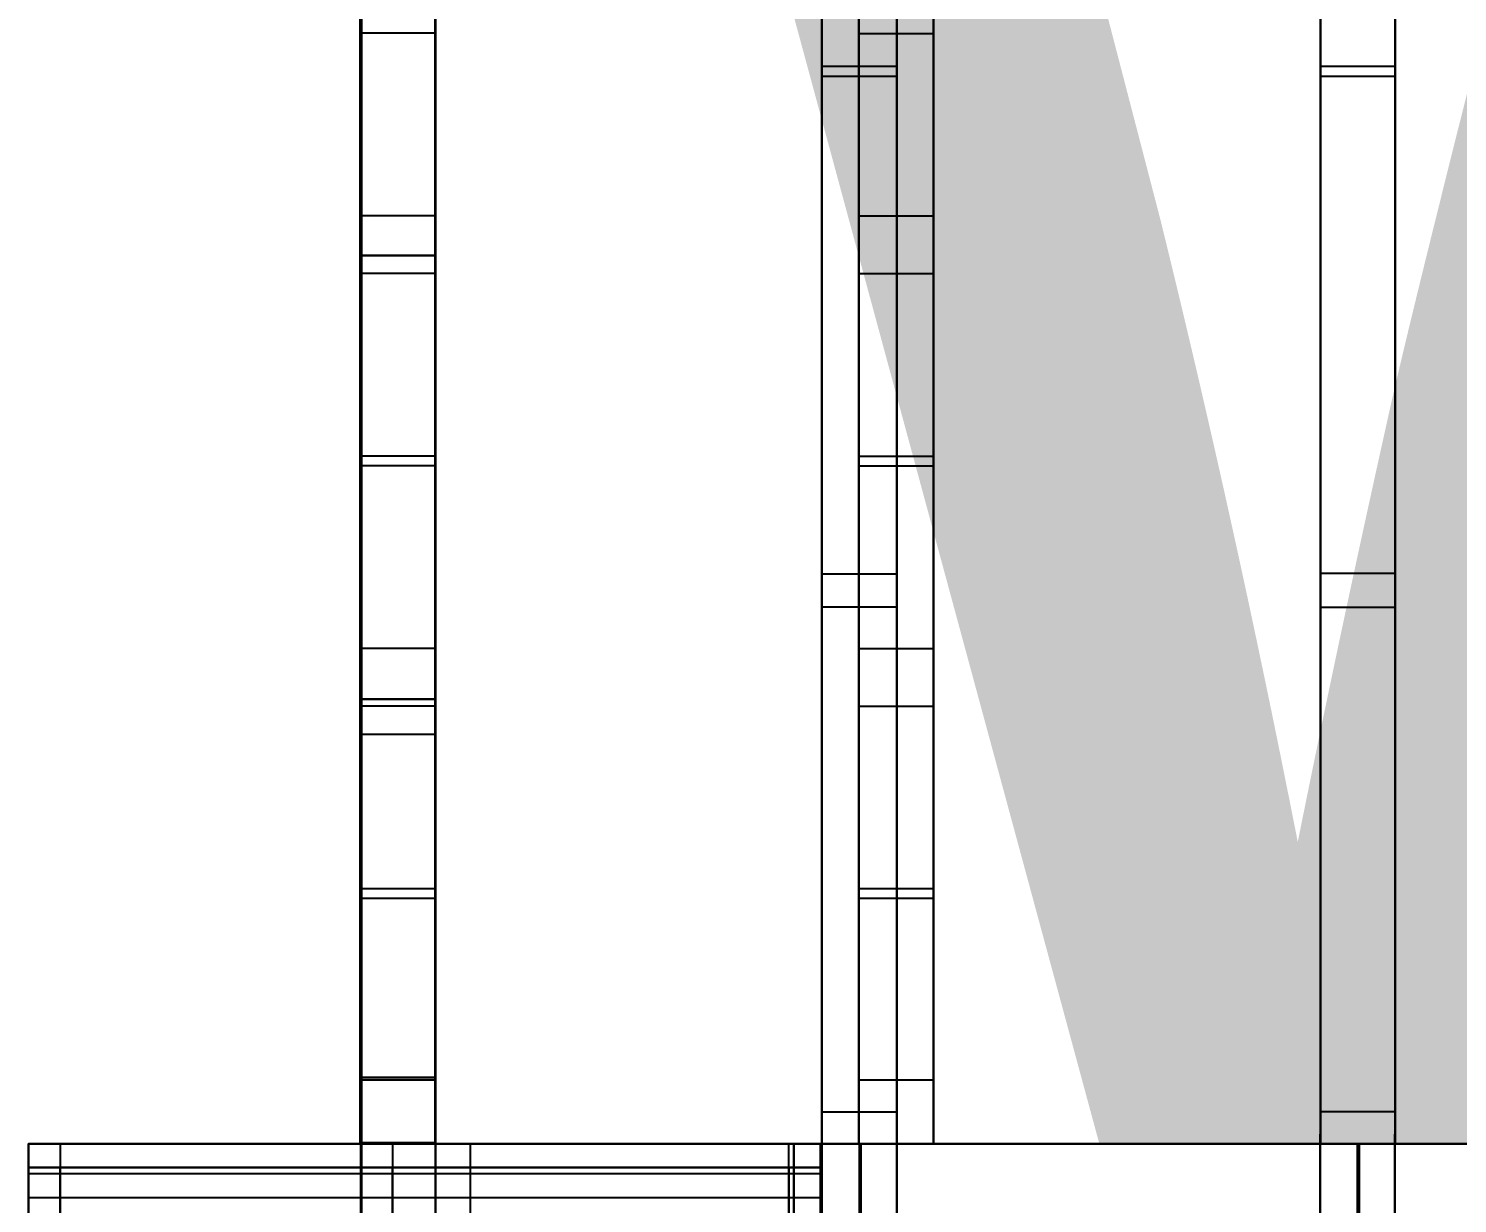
# Model space of a CAD drawing. Header units: inches. Extents: x 72 to 885, y 152 to 729.
# Drawn here: x 71.5 to 139.3, y 475 to 530.7 of the extents above; entities that cross this region are included whole.
import ezdxf

# ---------------------------------------------------------------- set-up
doc = ezdxf.new("R2010")
doc.units = ezdxf.units.IN
doc.header["$MEASUREMENT"] = 0
for name, color, linetype in [('FT2', 8, 'CONTINUOUS'), ('n1', 9, 'CONTINUOUS'), ('n2', 9, 'CONTINUOUS'), ('R2', 4, 'CONTINUOUS'), ('RT2', 7, 'CONTINUOUS'), ('W1', 5, 'CONTINUOUS'), ('W2', 5, 'CONTINUOUS')]:
    doc.layers.add(name, color=color, linetype=linetype)

msp = doc.modelspace()

# ---------------------------------------------------------------- linework, layer by layer
at = {"layer": 'FT2'}
for points in [[(90.81, 477.82, 119.69), (90.81, 604.05, 119.69), (87.27, 604.05, 119.69), (87.27, 477.82, 119.69)], [(87.27, 477.82, 119.69), (87.27, 604.05, 119.69), (87.27, 604.05, 118.23), (87.27, 477.82, 118.23)], [(87.27, 477.82, 107.87), (87.27, 604.05, 107.87), (90.81, 604.05, 107.87), (90.81, 477.82, 107.87)], [(87.27, 477.82, 107.87), (87.27, 477.82, 109.33), (87.27, 604.05, 109.33), (87.27, 604.05, 107.87)], [(90.81, 477.82, 119.69), (90.81, 477.82, 118.23), (90.81, 604.05, 118.23), (90.81, 604.05, 119.69)], [(90.81, 477.82, 107.87), (90.81, 604.05, 107.87), (90.81, 604.05, 109.33), (90.81, 477.82, 109.33)], [(114.43, 477.82, 119.69), (114.43, 604.01, 119.69), (110.89, 604.01, 119.69), (110.89, 477.82, 119.69)], [(110.89, 477.82, 119.69), (110.89, 604.01, 119.69), (110.89, 604.01, 118.23), (110.89, 477.82, 118.23)], [(110.89, 477.82, 107.87), (110.89, 604.01, 107.87), (114.43, 604.01, 107.87), (114.43, 477.82, 107.87)], [(110.89, 477.82, 107.87), (110.89, 477.82, 109.33), (110.89, 604.01, 109.33), (110.89, 604.01, 107.87)], [(114.43, 477.82, 119.69), (114.43, 477.82, 118.23), (114.43, 604.01, 118.23), (114.43, 604.01, 119.69)], [(114.43, 477.82, 107.87), (114.43, 604.01, 107.87), (114.43, 604.01, 109.33), (114.43, 477.82, 109.33)], [(90.81, 521.81, 119.69), (90.81, 530.45, 108.78), (87.27, 530.45, 108.78), (87.27, 521.81, 119.69)], [(87.27, 521.81, 119.69), (87.27, 530.45, 108.78), (87.27, 529.31, 107.88), (87.27, 520.67, 118.78)], [(90.81, 521.81, 119.69), (90.81, 520.67, 118.78), (90.81, 529.31, 107.88), (90.81, 530.45, 108.78)], [(114.43, 521.8, 119.69), (114.43, 530.43, 108.78), (110.89, 530.43, 108.78), (110.89, 521.8, 119.69)], [(110.89, 521.8, 119.69), (110.89, 530.43, 108.78), (110.89, 529.29, 107.88), (110.89, 520.65, 118.78)], [(114.43, 521.8, 119.69), (114.43, 520.65, 118.78), (114.43, 529.29, 107.88), (114.43, 530.43, 108.78)], [(87.27, 510.42, 108.78), (87.27, 519.06, 119.69), (87.27, 520.2, 118.78), (87.27, 511.56, 107.88)], [(90.81, 510.42, 108.78), (90.81, 511.56, 107.88), (90.81, 520.2, 118.78), (90.81, 519.06, 119.69)], [(110.89, 510.41, 108.78), (110.89, 519.05, 119.69), (110.89, 520.19, 118.78), (110.89, 511.55, 107.88)], [(114.43, 510.41, 108.78), (114.43, 511.55, 107.88), (114.43, 520.19, 118.78), (114.43, 519.05, 119.69)], [(90.81, 510.42, 108.78), (90.81, 519.06, 119.69), (87.27, 519.06, 119.69), (87.27, 510.42, 108.78)], [(114.43, 510.41, 108.78), (114.43, 519.05, 119.69), (110.89, 519.05, 119.69), (110.89, 510.41, 108.78)], [(90.81, 501.31, 119.69), (90.81, 509.95, 108.78), (87.27, 509.95, 108.78), (87.27, 501.31, 119.69)], [(87.27, 501.31, 119.69), (87.27, 509.95, 108.78), (87.27, 508.8, 107.88), (87.27, 500.17, 118.78)], [(90.81, 501.31, 119.69), (90.81, 500.17, 118.78), (90.81, 508.8, 107.88), (90.81, 509.95, 108.78)], [(114.43, 501.3, 119.69), (114.43, 509.94, 108.78), (110.89, 509.94, 108.78), (110.89, 501.3, 119.69)], [(110.89, 501.3, 119.69), (110.89, 509.94, 108.78), (110.89, 508.79, 107.88), (110.89, 500.16, 118.78)], [(114.43, 501.3, 119.69), (114.43, 500.16, 118.78), (114.43, 508.79, 107.88), (114.43, 509.94, 108.78)], [(87.27, 489.92, 108.78), (87.27, 498.56, 119.69), (87.27, 499.7, 118.78), (87.27, 491.07, 107.88)], [(90.81, 489.92, 108.78), (90.81, 491.07, 107.88), (90.81, 499.7, 118.78), (90.81, 498.56, 119.69)], [(110.89, 489.92, 108.78), (110.89, 498.55, 119.69), (110.89, 499.69, 118.78), (110.89, 491.06, 107.88)], [(114.43, 489.92, 108.78), (114.43, 491.06, 107.88), (114.43, 499.69, 118.78), (114.43, 498.55, 119.69)], [(90.81, 489.92, 108.78), (90.81, 498.56, 119.69), (87.27, 498.56, 119.69), (87.27, 489.92, 108.78)], [(114.43, 489.92, 108.78), (114.43, 498.55, 119.69), (110.89, 498.55, 119.69), (110.89, 489.92, 108.78)], [(90.81, 480.85, 119.69), (90.81, 489.44, 108.78), (87.27, 489.44, 108.78), (87.27, 480.85, 119.69)], [(87.27, 480.85, 119.69), (87.27, 489.44, 108.78), (87.27, 488.3, 107.88), (87.27, 479.71, 118.78)], [(90.81, 480.85, 119.69), (90.81, 479.71, 118.78), (90.81, 488.3, 107.88), (90.81, 489.44, 108.78)], [(114.43, 480.85, 119.69), (114.43, 489.44, 108.78), (110.89, 489.44, 108.78), (110.89, 480.85, 119.69)], [(110.89, 480.85, 119.69), (110.89, 489.44, 108.78), (110.89, 488.3, 107.88), (110.89, 479.71, 118.78)], [(114.43, 480.85, 119.69), (114.43, 479.71, 118.78), (114.43, 488.3, 107.88), (114.43, 489.44, 108.78)], [(87.27, 477.82, 107.91), (87.27, 477.82, 119.65), (87.27, 479.28, 119.65), (87.27, 479.28, 107.91)], [(90.81, 477.82, 107.91), (90.81, 479.28, 107.91), (90.81, 479.28, 119.65), (90.81, 477.82, 119.65)], [(110.89, 477.82, 107.91), (110.89, 477.82, 119.65), (110.89, 479.28, 119.65), (110.89, 479.28, 107.91)], [(114.43, 477.82, 107.91), (114.43, 479.28, 107.91), (114.43, 479.28, 119.65), (114.43, 477.82, 119.65)], [(90.81, 477.82, 107.91), (90.81, 477.82, 119.65), (87.27, 477.82, 119.65), (87.27, 477.82, 107.91)], [(114.43, 477.82, 107.91), (114.43, 477.82, 119.65), (110.89, 477.82, 119.65), (110.89, 477.82, 107.91)]]:
    msp.add_3dface(points, dxfattribs=at)
at = {"layer": 'n1'}
for points in [[(87.33, 607.64, -7.87), (562.04, 607.64, -7.87), (562.04, 196.89, -7.87), (87.33, 196.89, -7.87)], [(562.04, 607.64), (87.33, 607.64), (87.33, 196.89), (562.04, 196.89)], [(87.33, 607.58, -7.87), (87.33, 196.89, -7.87), (87.33, 196.89), (87.33, 607.58)], [(498.08, 607.58, -7.87), (498.08, 196.89, -7.87), (87.33, 196.89, -7.87), (87.33, 607.58, -7.87)], [(498.08, 196.89), (498.08, 607.58), (87.33, 607.58), (87.33, 196.89)], [(562.04, 196.83, -7.87), (87.33, 196.83, -7.87), (87.33, 607.58, -7.87), (562.04, 607.58, -7.87)], [(87.33, 196.83), (562.04, 196.83), (562.04, 607.58), (87.33, 607.58)], [(87.29, 477.82), (90.84, 477.82), (90.84, 474.28), (87.29, 474.28)], [(87.29, 477.82, 3.54), (90.84, 477.82, 3.54), (90.84, 477.82), (87.29, 477.82)], [(87.29, 477.82), (87.29, 477.82, 107.87), (90.84, 477.82, 107.87), (90.84, 477.82)], [(90.84, 477.82, 107.87), (87.29, 477.82, 107.87), (87.29, 474.28, 107.87), (90.84, 474.28, 107.87)], [(90.84, 477.82, 104.33), (87.29, 477.82, 104.33), (87.29, 477.82, 107.87), (90.84, 477.82, 107.87)], [(87.29, 477.82, 107.87), (87.29, 477.82), (87.29, 474.28), (87.29, 474.28, 107.87)], [(90.84, 477.82, 107.87), (90.84, 477.82), (87.29, 477.82), (87.29, 477.82, 107.87)], [(90.84, 477.82), (90.84, 477.82, 107.87), (90.84, 474.28, 107.87), (90.84, 474.28)]]:
    msp.add_3dface(points, dxfattribs=at)
at = {"layer": 'n2'}
for points in [[(87.33, 477.82, 107.87), (562.02, 477.82, 107.87), (562.02, 474.28, 107.87), (87.33, 474.28, 107.87)], [(87.33, 477.82, 119.69), (562.02, 477.82, 119.69), (562.02, 477.82, 107.87), (87.33, 477.82, 107.87)], [(562.02, 477.82, 119.69), (87.33, 477.82, 119.69), (87.33, 474.28, 119.69), (562.02, 474.28, 119.69)], [(562.02, 477.82, 107.87), (87.33, 477.82, 107.87), (87.33, 477.82, 119.69), (562.02, 477.82, 119.69)], [(87.33, 477.82, 119.69), (87.33, 477.82, 107.87), (87.33, 474.28, 107.87), (87.33, 474.28, 119.69)], [(99.14, 477.82, 119.69), (99.14, 477.82, 107.87), (87.33, 477.82, 107.87), (87.33, 477.82, 119.69)]]:
    msp.add_3dface(points, dxfattribs=at)
at = {"layer": 'R2'}
for points in [[(71.55, 477.82, 335.46), (71.55, 153.55, 227.4), (71.55, 152.42, 230.76), (71.55, 476.7, 338.82)], [(73.04, 477.82, 335.46), (73.04, 153.55, 227.4), (71.55, 153.55, 227.4), (71.55, 477.82, 335.46)], [(109.07, 477.82, 335.46), (71.55, 477.82, 335.46), (71.55, 476.7, 338.82), (109.07, 476.7, 338.82)], [(109.07, 476.4, 334.99), (71.55, 476.4, 334.99), (71.55, 477.82, 335.46), (109.07, 477.82, 335.46)], [(87.29, 477.82, 335.46), (87.29, 456.2, 328.26), (87.29, 455.08, 331.62), (87.29, 476.7, 338.82)], [(88.79, 477.82, 335.46), (88.79, 456.2, 328.26), (87.29, 456.2, 328.26), (87.29, 477.82, 335.46)], [(107.57, 153.55, 227.4), (107.57, 477.82, 335.46), (109.07, 477.82, 335.46), (109.07, 153.55, 227.4)], [(109.07, 153.55, 227.4), (109.07, 477.82, 335.46), (109.07, 476.7, 338.82), (109.07, 152.42, 230.76)], [(73.04, 152.42, 230.76), (73.04, 476.7, 338.82), (71.55, 476.7, 338.82), (71.55, 152.42, 230.76)], [(71.55, 475.28, 338.35), (109.07, 475.28, 338.35), (109.07, 476.7, 338.82), (71.55, 476.7, 338.82)], [(88.79, 455.08, 331.62), (88.79, 476.7, 338.82), (87.29, 476.7, 338.82), (87.29, 455.08, 331.62)], [(107.57, 476.7, 338.82), (107.57, 152.42, 230.76), (109.07, 152.42, 230.76), (109.07, 476.7, 338.82)]]:
    msp.add_3dface(points, dxfattribs=at)
at = {"layer": 'RT2'}
for points in [[(109.14, 604.09, 239.57), (109.14, 477.82, 239.57), (112.69, 477.82, 239.57), (112.69, 604.09, 239.57)], [(109.14, 604.09, 239.57), (109.14, 604.09, 238.11), (109.14, 477.82, 238.11), (109.14, 477.82, 239.57)], [(112.69, 604.09, 228.35), (112.69, 477.82, 228.35), (109.14, 477.82, 228.35), (109.14, 604.09, 228.35)], [(109.14, 604.09, 228.35), (109.14, 477.82, 228.35), (109.14, 477.82, 229.8), (109.14, 604.09, 229.8)], [(112.69, 604.09, 239.57), (112.69, 477.82, 239.57), (112.69, 477.82, 238.11), (112.69, 604.09, 238.11)], [(112.69, 604.09, 228.35), (112.69, 604.09, 229.8), (112.69, 477.82, 229.8), (112.69, 477.82, 228.35)], [(132.77, 604.09, 240.16), (132.77, 477.82, 240.16), (136.31, 477.82, 240.16), (136.31, 604.09, 240.16)], [(132.77, 604.09, 240.16), (132.77, 604.09, 238.7), (132.77, 477.82, 238.7), (132.77, 477.82, 240.16)], [(136.31, 604.09, 228.35), (136.31, 477.82, 228.35), (132.77, 477.82, 228.35), (132.77, 604.09, 228.35)], [(132.77, 604.09, 228.35), (132.77, 477.82, 228.35), (132.77, 477.82, 229.8), (132.77, 604.09, 229.8)], [(136.31, 604.09, 240.16), (136.31, 477.82, 240.16), (136.31, 477.82, 238.7), (136.31, 604.09, 238.7)], [(136.31, 604.09, 228.35), (136.31, 604.09, 229.8), (136.31, 477.82, 229.8), (136.31, 477.82, 228.35)], [(109.14, 552.47, 239.6), (109.14, 553.04, 238.26), (109.14, 529.45, 228.35), (109.14, 528.89, 229.7)], [(112.69, 552.47, 239.6), (112.69, 528.89, 229.7), (112.69, 529.45, 228.35), (112.69, 553.04, 238.26)], [(132.77, 552.44, 240.19), (132.77, 553.04, 238.86), (132.77, 529.48, 228.35), (132.77, 528.89, 229.68)], [(136.31, 552.44, 240.19), (136.31, 528.89, 229.68), (136.31, 529.48, 228.35), (136.31, 553.04, 238.86)], [(109.14, 552.47, 239.6), (109.14, 528.89, 229.7), (112.69, 528.89, 229.7), (112.69, 552.47, 239.6)], [(132.77, 552.44, 240.19), (132.77, 528.89, 229.68), (136.31, 528.89, 229.68), (136.31, 552.44, 240.19)], [(109.14, 528.41, 229.7), (109.14, 504.83, 239.6), (112.69, 504.83, 239.6), (112.69, 528.41, 229.7)], [(109.14, 528.41, 229.7), (109.14, 527.85, 228.35), (109.14, 504.26, 238.26), (109.14, 504.83, 239.6)], [(112.69, 528.41, 229.7), (112.69, 504.83, 239.6), (112.69, 504.26, 238.26), (112.69, 527.85, 228.35)], [(132.77, 528.41, 229.68), (132.77, 504.86, 240.19), (136.31, 504.86, 240.19), (136.31, 528.41, 229.68)], [(132.77, 528.41, 229.68), (132.77, 527.82, 228.35), (132.77, 504.26, 238.86), (132.77, 504.86, 240.19)], [(136.31, 528.41, 229.68), (136.31, 504.86, 240.19), (136.31, 504.26, 238.86), (136.31, 527.82, 228.35)], [(109.14, 503.26, 239.6), (109.14, 503.81, 238.26), (109.14, 479.9, 228.35), (109.14, 479.34, 229.7)], [(112.69, 503.26, 239.6), (112.69, 479.34, 229.7), (112.69, 479.9, 228.35), (112.69, 503.81, 238.26)], [(132.77, 503.23, 240.19), (132.77, 503.81, 238.86), (132.77, 479.94, 228.35), (132.77, 479.35, 229.68)], [(136.31, 503.23, 240.19), (136.31, 479.35, 229.68), (136.31, 479.94, 228.35), (136.31, 503.81, 238.86)], [(109.14, 503.26, 239.6), (109.14, 479.34, 229.7), (112.69, 479.34, 229.7), (112.69, 503.26, 239.6)], [(132.77, 503.23, 240.19), (132.77, 479.35, 229.68), (136.31, 479.35, 229.68), (136.31, 503.23, 240.19)], [(109.14, 477.82, 228.39), (109.14, 477.82, 239.53), (109.14, 479.28, 239.53), (109.14, 479.28, 228.39)], [(112.69, 477.82, 228.39), (112.69, 479.28, 228.39), (112.69, 479.28, 239.53), (112.69, 477.82, 239.53)], [(132.77, 477.82, 228.39), (132.77, 477.82, 240.12), (132.77, 479.28, 240.12), (132.77, 479.28, 228.39)], [(136.31, 477.82, 228.39), (136.31, 479.28, 228.39), (136.31, 479.28, 240.12), (136.31, 477.82, 240.12)], [(109.14, 173.23, 237.52), (109.14, 477.82, 339.02), (109.14, 478.28, 337.64), (109.14, 173.69, 236.14)], [(112.69, 173.23, 237.52), (112.69, 173.69, 236.14), (112.69, 478.28, 337.64), (112.69, 477.82, 339.02)], [(132.76, 173.23, 237.52), (132.76, 477.82, 339.02), (132.76, 478.28, 337.64), (132.76, 173.69, 236.14)], [(136.3, 173.23, 237.52), (136.3, 173.69, 236.14), (136.3, 478.28, 337.64), (136.3, 477.82, 339.02)], [(112.69, 477.82, 228.39), (112.69, 477.82, 239.53), (109.14, 477.82, 239.53), (109.14, 477.82, 228.39)], [(112.69, 173.23, 237.52), (112.69, 477.82, 339.02), (109.14, 477.82, 339.02), (109.14, 173.23, 237.52)], [(136.3, 173.23, 237.52), (136.3, 477.82, 339.02), (132.76, 477.82, 339.02), (132.76, 173.23, 237.52)], [(136.31, 477.82, 228.39), (136.31, 477.82, 240.12), (132.77, 477.82, 240.12), (132.77, 477.82, 228.39)]]:
    msp.add_3dface(points, dxfattribs=at)
at = {"layer": 'W1'}
for points in [[(90.84, 604.03), (90.84, 477.86), (87.29, 477.86), (87.29, 604.03)], [(87.29, 477.86, 1.5), (87.29, 604.03, 1.5), (87.29, 604.03), (87.29, 477.86)], [(90.84, 477.86, 107.87), (90.84, 604.03, 107.87), (87.29, 604.03, 107.87), (87.29, 477.86, 107.87)], [(87.29, 604.03, 106.38), (87.29, 477.86, 106.38), (87.29, 477.86, 107.87), (87.29, 604.03, 107.87)], [(90.84, 604.03, 1.5), (90.84, 477.86, 1.5), (90.84, 477.86), (90.84, 604.03)], [(90.84, 477.86, 106.38), (90.84, 604.03, 106.38), (90.84, 604.03, 107.87), (90.84, 477.86, 107.87)], [(90.84, 519.92, 53.94), (90.84, 540.95, 53.94), (87.29, 540.95, 53.94), (87.29, 519.92, 53.94)], [(87.29, 540.95, 52.44), (87.29, 519.92, 52.44), (87.29, 519.92, 53.94), (87.29, 540.95, 53.94)], [(90.84, 519.92, 52.44), (90.84, 540.95, 52.44), (90.84, 540.95, 53.94), (90.84, 519.92, 53.94)], [(90.84, 519.92, 107.87), (90.84, 519.92), (87.29, 519.92), (87.29, 519.92, 107.87)], [(87.29, 518.42), (87.29, 518.42, 107.87), (87.29, 519.92, 107.87), (87.29, 519.92)], [(90.84, 498.89, 53.94), (90.84, 519.92, 53.94), (87.29, 519.92, 53.94), (87.29, 498.89, 53.94)], [(87.29, 519.92, 52.44), (87.29, 498.89, 52.44), (87.29, 498.89, 53.94), (87.29, 519.92, 53.94)], [(90.84, 518.42, 107.87), (90.84, 518.42), (90.84, 519.92), (90.84, 519.92, 107.87)], [(90.84, 498.89, 52.44), (90.84, 519.92, 52.44), (90.84, 519.92, 53.94), (90.84, 498.89, 53.94)], [(90.84, 498.89, 107.87), (90.84, 498.89), (87.29, 498.89), (87.29, 498.89, 107.87)], [(87.29, 497.39), (87.29, 497.39, 107.87), (87.29, 498.89, 107.87), (87.29, 498.89)], [(90.84, 477.86, 53.94), (90.84, 498.89, 53.94), (87.29, 498.89, 53.94), (87.29, 477.86, 53.94)], [(87.29, 498.89, 52.44), (87.29, 477.86, 52.44), (87.29, 477.86, 53.94), (87.29, 498.89, 53.94)], [(90.84, 480.97, 107.87), (90.84, 498.89, 54.41), (87.29, 498.89, 54.41), (87.29, 480.97, 107.87)], [(87.29, 497.47, 53.93), (87.29, 479.55, 107.4), (87.29, 480.97, 107.87), (87.29, 498.89, 54.41)], [(90.84, 497.39, 107.87), (90.84, 497.39), (90.84, 498.89), (90.84, 498.89, 107.87)], [(90.84, 477.86, 52.44), (90.84, 498.89, 52.44), (90.84, 498.89, 53.94), (90.84, 477.86, 53.94)], [(90.84, 479.55, 107.4), (90.84, 497.47, 53.93), (90.84, 498.89, 54.41), (90.84, 480.97, 107.87)], [(90.84, 497.23, 53.94), (90.84, 480.97), (87.29, 480.97), (87.29, 497.23, 53.94)], [(87.29, 479.54, 0.43), (87.29, 495.8, 54.37), (87.29, 497.23, 53.94), (87.29, 480.97)], [(90.84, 495.8, 54.37), (90.84, 479.54, 0.43), (90.84, 480.97), (90.84, 497.23, 53.94)], [(87.29, 479.35, 107.87), (87.29, 479.35), (87.29, 477.86), (87.29, 477.86, 107.87)], [(90.84, 479.35), (90.84, 479.35, 107.87), (90.84, 477.86, 107.87), (90.84, 477.86)], [(90.84, 477.86), (90.84, 477.86, 107.87), (87.29, 477.86, 107.87), (87.29, 477.86)]]:
    msp.add_3dface(points, dxfattribs=at)
at = {"layer": 'W2'}
for points in [[(90.84, 604.05, 120.47), (90.84, 477.86, 120.47), (87.29, 477.86, 120.47), (87.29, 604.05, 120.47)], [(87.29, 477.86, 121.97), (87.29, 604.05, 121.97), (87.29, 604.05, 120.47), (87.29, 477.86, 120.47)], [(90.84, 477.86, 240.16), (90.84, 604.05, 240.16), (87.29, 604.05, 240.16), (87.29, 477.86, 240.16)], [(87.29, 604.05, 238.66), (87.29, 477.86, 238.66), (87.29, 477.86, 240.16), (87.29, 604.05, 240.16)], [(90.84, 604.05, 121.97), (90.84, 477.86, 121.97), (90.84, 477.86, 120.47), (90.84, 604.05, 120.47)], [(90.84, 477.86, 238.66), (90.84, 604.05, 238.66), (90.84, 604.05, 240.16), (90.84, 477.86, 240.16)], [(90.84, 519.92, 160.37), (90.84, 540.95, 160.37), (87.29, 540.95, 160.37), (87.29, 519.92, 160.37)], [(87.29, 540.95, 158.87), (87.29, 519.92, 158.87), (87.29, 519.92, 160.37), (87.29, 540.95, 160.37)], [(90.84, 519.92, 200.26), (90.84, 540.95, 200.26), (87.29, 540.95, 200.26), (87.29, 519.92, 200.26)], [(87.29, 540.95, 198.77), (87.29, 519.92, 198.77), (87.29, 519.92, 200.26), (87.29, 540.95, 200.26)], [(90.84, 519.92, 158.87), (90.84, 540.95, 158.87), (90.84, 540.95, 160.37), (90.84, 519.92, 160.37)], [(90.84, 519.92, 198.77), (90.84, 540.95, 198.77), (90.84, 540.95, 200.26), (90.84, 519.92, 200.26)], [(90.84, 519.92, 240.16), (90.84, 519.92, 120.47), (87.29, 519.92, 120.47), (87.29, 519.92, 240.16)], [(87.29, 518.43, 120.47), (87.29, 518.43, 240.16), (87.29, 519.92, 240.16), (87.29, 519.92, 120.47)], [(90.84, 498.89, 160.37), (90.84, 519.92, 160.37), (87.29, 519.92, 160.37), (87.29, 498.89, 160.37)], [(87.29, 519.92, 158.87), (87.29, 498.89, 158.87), (87.29, 498.89, 160.37), (87.29, 519.92, 160.37)], [(90.84, 498.89, 200.26), (90.84, 519.92, 200.26), (87.29, 519.92, 200.26), (87.29, 498.89, 200.26)], [(87.29, 519.92, 198.77), (87.29, 498.89, 198.77), (87.29, 498.89, 200.26), (87.29, 519.92, 200.26)], [(90.84, 518.43, 240.16), (90.84, 518.43, 120.47), (90.84, 519.92, 120.47), (90.84, 519.92, 240.16)], [(90.84, 498.89, 158.87), (90.84, 519.92, 158.87), (90.84, 519.92, 160.37), (90.84, 498.89, 160.37)], [(90.84, 498.89, 198.77), (90.84, 519.92, 198.77), (90.84, 519.92, 200.26), (90.84, 498.89, 200.26)], [(90.84, 498.89, 240.16), (90.84, 498.89, 120.47), (87.29, 498.89, 120.47), (87.29, 498.89, 240.16)], [(87.29, 497.39, 120.47), (87.29, 497.39, 240.16), (87.29, 498.89, 240.16), (87.29, 498.89, 120.47)], [(90.84, 477.86, 160.37), (90.84, 498.89, 160.37), (87.29, 498.89, 160.37), (87.29, 477.86, 160.37)], [(87.29, 498.89, 158.87), (87.29, 477.86, 158.87), (87.29, 477.86, 160.37), (87.29, 498.89, 160.37)], [(90.84, 477.86, 200.26), (90.84, 498.89, 200.26), (87.29, 498.89, 200.26), (87.29, 477.86, 200.26)], [(87.29, 498.89, 198.77), (87.29, 477.86, 198.77), (87.29, 477.86, 200.26), (87.29, 498.89, 200.26)], [(90.84, 498.89, 200.34), (90.84, 477.86, 200.34), (87.29, 477.86, 200.34), (87.29, 498.89, 200.34)], [(87.29, 477.86, 201.84), (87.29, 498.89, 201.84), (87.29, 498.89, 200.34), (87.29, 477.86, 200.34)], [(90.84, 480.97, 200.26), (90.84, 498.89, 160.98), (87.29, 498.89, 160.98), (87.29, 480.97, 200.26)], [(87.29, 497.53, 160.36), (87.29, 479.61, 199.64), (87.29, 480.97, 200.26), (87.29, 498.89, 160.98)], [(90.84, 497.39, 240.16), (90.84, 497.39, 120.47), (90.84, 498.89, 120.47), (90.84, 498.89, 240.16)], [(90.84, 477.86, 158.87), (90.84, 498.89, 158.87), (90.84, 498.89, 160.37), (90.84, 477.86, 160.37)], [(90.84, 477.86, 198.77), (90.84, 498.89, 198.77), (90.84, 498.89, 200.26), (90.84, 477.86, 200.26)], [(90.84, 498.89, 201.84), (90.84, 477.86, 201.84), (90.84, 477.86, 200.34), (90.84, 498.89, 200.34)], [(90.84, 479.61, 199.64), (90.84, 497.53, 160.36), (90.84, 498.89, 160.98), (90.84, 480.97, 200.26)], [(90.84, 497.24, 160.37), (90.84, 480.97, 120.47), (87.29, 480.97, 120.47), (87.29, 497.24, 160.37)], [(87.29, 479.58, 121.04), (87.29, 495.85, 160.93), (87.29, 497.24, 160.37), (87.29, 480.97, 120.47)], [(90.84, 497.24, 240.16), (90.84, 480.97, 200.34), (87.29, 480.97, 200.34), (87.29, 497.24, 240.16)], [(87.29, 479.58, 200.91), (87.29, 495.85, 240.72), (87.29, 497.24, 240.16), (87.29, 480.97, 200.34)], [(90.84, 495.85, 160.93), (90.84, 479.58, 121.04), (90.84, 480.97, 120.47), (90.84, 497.24, 160.37)], [(90.84, 495.85, 240.72), (90.84, 479.58, 200.91), (90.84, 480.97, 200.34), (90.84, 497.24, 240.16)], [(87.29, 479.35, 240.16), (87.29, 479.35, 120.47), (87.29, 477.86, 120.47), (87.29, 477.86, 240.16)], [(90.84, 479.35, 120.47), (90.84, 479.35, 240.16), (90.84, 477.86, 240.16), (90.84, 477.86, 120.47)], [(90.84, 477.86, 120.47), (90.84, 477.86, 240.16), (87.29, 477.86, 240.16), (87.29, 477.86, 120.47)], [(87.29, 477.82, 120.47), (562.06, 477.82, 120.47), (562.06, 474.28, 120.47), (87.29, 474.28, 120.47)], [(87.29, 477.82, 121.97), (562.06, 477.82, 121.97), (562.06, 477.82, 120.47), (87.29, 477.82, 120.47)], [(562.06, 477.82, 334.06), (87.29, 477.82, 334.06), (87.29, 474.28, 334.06), (562.06, 474.28, 334.06)], [(562.06, 477.82, 332.56), (87.29, 477.82, 332.56), (87.29, 477.82, 334.06), (562.06, 477.82, 334.06)], [(87.29, 477.82, 334.06), (87.29, 477.82, 120.47), (87.29, 474.28, 120.47), (87.29, 474.28, 334.06)], [(88.79, 477.82, 334.06), (88.79, 477.82, 120.47), (87.29, 477.82, 120.47), (87.29, 477.82, 334.06)], [(90.84, 477.82, 173.87), (87.29, 477.82, 173.87), (87.29, 474.28, 173.87), (90.84, 474.28, 173.87)], [(90.84, 477.82, 172.37), (87.29, 477.82, 172.37), (87.29, 477.82, 173.87), (90.84, 477.82, 173.87)], [(90.84, 477.82, 227.26), (87.29, 477.82, 227.26), (87.29, 474.28, 227.26), (90.84, 474.28, 227.26)], [(90.84, 477.82, 225.77), (87.29, 477.82, 225.77), (87.29, 477.82, 227.26), (90.84, 477.82, 227.26)], [(90.84, 477.82, 280.66), (87.29, 477.82, 280.66), (87.29, 474.28, 280.66), (90.84, 474.28, 280.66)], [(90.84, 477.82, 279.16), (87.29, 477.82, 279.16), (87.29, 477.82, 280.66), (90.84, 477.82, 280.66)], [(90.84, 477.82, 334.06), (90.84, 477.82, 120.47), (90.84, 474.28, 120.47), (90.84, 474.28, 334.06)], [(92.33, 477.82, 334.06), (92.33, 477.82, 120.47), (90.84, 477.82, 120.47), (90.84, 477.82, 334.06)], [(110.92, 477.82, 173.87), (90.84, 477.82, 173.87), (90.84, 474.28, 173.87), (110.92, 474.28, 173.87)], [(110.92, 477.82, 172.37), (90.84, 477.82, 172.37), (90.84, 477.82, 173.87), (110.92, 477.82, 173.87)], [(110.92, 477.82, 227.26), (90.84, 477.82, 227.26), (90.84, 474.28, 227.26), (110.92, 474.28, 227.26)], [(110.92, 477.82, 225.77), (90.84, 477.82, 225.77), (90.84, 477.82, 227.26), (110.92, 477.82, 227.26)], [(90.84, 477.82, 227.34), (110.92, 477.82, 227.34), (110.92, 474.28, 227.34), (90.84, 474.28, 227.34)], [(90.84, 477.82, 228.84), (110.92, 477.82, 228.84), (110.92, 477.82, 227.34), (90.84, 477.82, 227.34)], [(110.92, 477.82, 280.66), (90.84, 477.82, 280.66), (90.84, 474.28, 280.66), (110.92, 474.28, 280.66)], [(110.92, 477.82, 279.16), (90.84, 477.82, 279.16), (90.84, 477.82, 280.66), (110.92, 477.82, 280.66)], [(107.81, 477.82, 334.06), (90.84, 477.82, 281.11), (90.84, 474.28, 281.11), (107.81, 474.28, 334.06)], [(109.23, 477.82, 333.6), (92.26, 477.82, 280.66), (90.84, 477.82, 281.11), (107.81, 477.82, 334.06)], [(107.81, 477.82, 227.26), (90.84, 477.82, 174.32), (90.84, 474.28, 174.32), (107.81, 474.28, 227.26)], [(109.23, 477.82, 226.81), (92.26, 477.82, 173.86), (90.84, 477.82, 174.32), (107.81, 477.82, 227.26)], [(92.49, 477.82, 280.66), (107.81, 477.82, 227.34), (107.81, 474.28, 227.34), (92.49, 474.28, 280.66)], [(93.93, 477.82, 281.07), (109.24, 477.82, 227.76), (107.81, 477.82, 227.34), (92.49, 477.82, 280.66)], [(92.49, 477.82, 173.87), (107.81, 477.82, 120.47), (107.81, 474.28, 120.47), (92.49, 474.28, 173.87)], [(93.93, 477.82, 174.28), (109.24, 477.82, 120.88), (107.81, 477.82, 120.47), (92.49, 477.82, 173.87)], [(109.42, 477.82, 120.47), (109.42, 477.82, 334.06), (110.92, 477.82, 334.06), (110.92, 477.82, 120.47)], [(110.92, 477.82, 120.47), (110.92, 477.82, 334.06), (110.92, 474.28, 334.06), (110.92, 474.28, 120.47)], [(110.99, 477.82, 334.06), (110.99, 477.82, 120.47), (110.99, 474.28, 120.47), (110.99, 474.28, 334.06)], [(112.49, 477.82, 334.06), (112.49, 477.82, 120.47), (110.99, 477.82, 120.47), (110.99, 477.82, 334.06)], [(134.53, 477.82, 173.87), (110.99, 477.82, 173.87), (110.99, 474.28, 173.87), (134.53, 474.28, 173.87)], [(134.53, 477.82, 172.37), (110.99, 477.82, 172.37), (110.99, 477.82, 173.87), (134.53, 477.82, 173.87)], [(134.53, 477.82, 227.26), (110.99, 477.82, 227.26), (110.99, 474.28, 227.26), (134.53, 474.28, 227.26)], [(134.53, 477.82, 225.77), (110.99, 477.82, 225.77), (110.99, 477.82, 227.26), (134.53, 477.82, 227.26)], [(134.53, 477.82, 280.66), (110.99, 477.82, 280.66), (110.99, 474.28, 280.66), (134.53, 474.28, 280.66)], [(134.53, 477.82, 279.16), (110.99, 477.82, 279.16), (110.99, 477.82, 280.66), (134.53, 477.82, 280.66)], [(133.03, 477.82, 120.47), (133.03, 477.82, 334.06), (134.53, 477.82, 334.06), (134.53, 477.82, 120.47)], [(134.53, 477.82, 120.47), (134.53, 477.82, 334.06), (134.53, 474.28, 334.06), (134.53, 474.28, 120.47)], [(134.61, 477.82, 334.06), (134.61, 477.82, 120.47), (134.61, 474.28, 120.47), (134.61, 474.28, 334.06)], [(136.1, 477.82, 334.06), (136.1, 477.82, 120.47), (134.61, 477.82, 120.47), (134.61, 477.82, 334.06)], [(158.14, 477.82, 173.87), (134.61, 477.82, 173.87), (134.61, 474.28, 173.87), (158.14, 474.28, 173.87)], [(158.14, 477.82, 172.37), (134.61, 477.82, 172.37), (134.61, 477.82, 173.87), (158.14, 477.82, 173.87)], [(158.14, 477.82, 227.26), (134.61, 477.82, 227.26), (134.61, 474.28, 227.26), (158.14, 474.28, 227.26)], [(158.14, 477.82, 225.77), (134.61, 477.82, 225.77), (134.61, 477.82, 227.26), (158.14, 477.82, 227.26)], [(158.14, 477.82, 280.66), (134.61, 477.82, 280.66), (134.61, 474.28, 280.66), (158.14, 474.28, 280.66)], [(158.14, 477.82, 279.16), (134.61, 477.82, 279.16), (134.61, 477.82, 280.66), (158.14, 477.82, 280.66)]]:
    msp.add_3dface(points, dxfattribs=at)

# ---------------------------------------------------------------- texts
at = {"layer": 'n1t'}
msp.add_text('W64', height=120, dxfattribs=at).set_placement((89.07, 477.82, 111.81))

doc.saveas('drawing.dxf')
